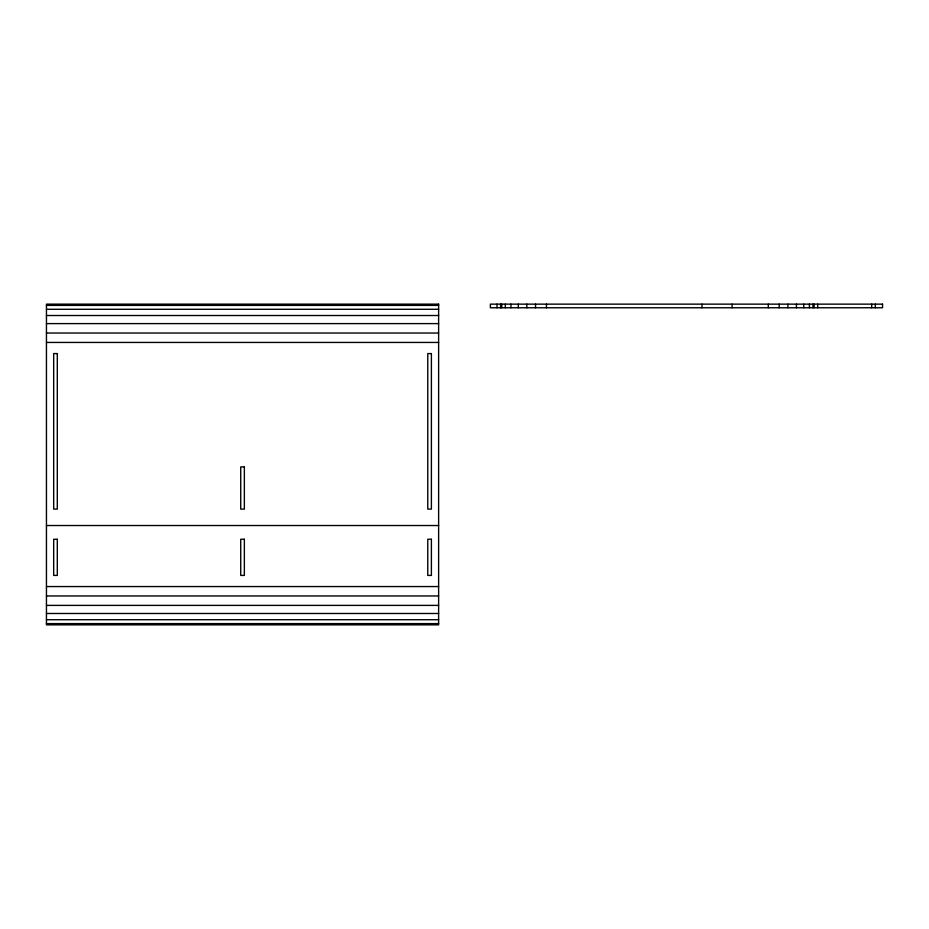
<?xml version="1.0" encoding="UTF-8"?>
<svg xmlns="http://www.w3.org/2000/svg" width="929" height="929" viewBox="0 0 929 929"><rect width="100%" height="100%" fill="white"/><g stroke="black" fill="none" stroke-linecap="round" stroke-linejoin="round"><path stroke-width="1.39" d="M46.45 305.386L438.627 305.386M46.45 309.287L438.627 309.287M46.45 315.512L438.627 315.512M46.45 323.606L438.627 323.606M46.45 333.035L438.627 333.035M46.45 342.441L438.627 342.441M46.45 525.524L438.627 525.524M46.45 586.559L438.627 586.559M46.45 595.965L438.627 595.965M46.45 605.394L438.627 605.394M46.45 613.488L438.627 613.488M46.45 619.713L438.627 619.713M46.45 623.614L438.627 623.614M875.315 304.143L875.315 307.766M871.704 304.143L871.704 307.766M817.717 304.143L817.717 307.766M814.106 304.143L814.106 307.766M812.956 304.143L812.956 307.766M809.414 304.143L809.414 307.766M803.782 304.143L803.782 307.766M796.432 304.143L796.432 307.766M787.885 304.143L787.885 307.766M779.187 304.143L779.187 307.766M768.283 304.143L768.283 307.766M732.11 304.143L732.11 307.766M701.976 304.143L701.976 307.766M546.449 304.143L546.449 307.766M535.545 304.143L535.545 307.766M526.848 304.143L526.848 307.766M518.289 304.143L518.289 307.766M510.95 304.143L510.95 307.766M505.318 304.143L505.318 307.766M501.776 304.143L501.776 307.766M500.626 304.143L500.626 307.766M497.015 304.143L497.015 307.766M438.627 304.143L46.45 304.143L46.45 624.857L438.627 624.857L438.627 304.143M882.55 304.143L490.373 304.143L490.373 307.766L882.55 307.766L882.55 304.143M57.296 353.577L53.685 353.577L53.685 509.115L57.296 509.115L57.296 353.577M431.393 353.577L427.77 353.577L427.77 509.115L431.393 509.115L431.393 353.577M244.35 466.915L240.727 466.915L240.727 509.115L244.35 509.115L244.35 466.915M57.296 539.25L53.685 539.25L53.685 575.423L57.296 575.423L57.296 539.25M244.35 539.25L240.727 539.25L240.727 575.423L244.35 575.423L244.35 539.25M431.393 539.25L427.77 539.25L427.77 575.423L431.393 575.423L431.393 539.25"/></g></svg>
